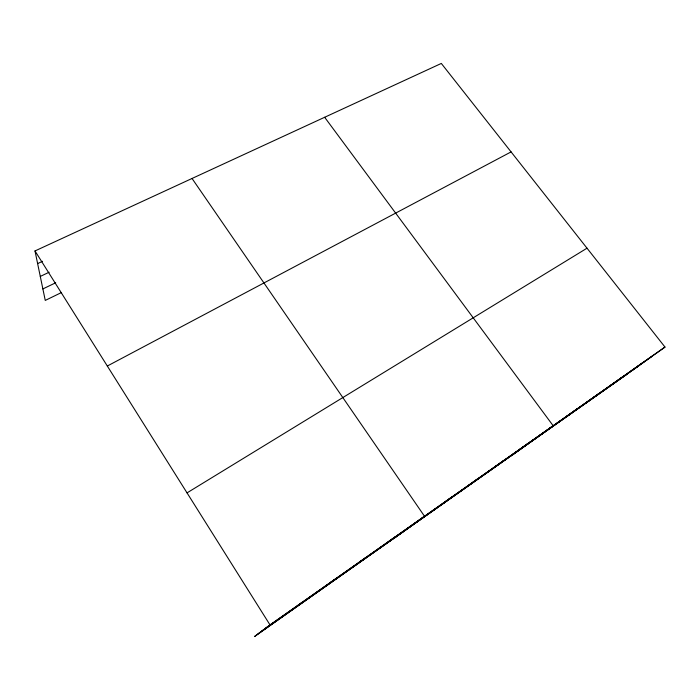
<?xml version="1.0" encoding="UTF-8"?>
<svg xmlns="http://www.w3.org/2000/svg" width="700" height="700" viewBox="0 0 700 700"><rect width="100%" height="100%" fill="white"/><g stroke="black" fill="none" stroke-linecap="round" stroke-linejoin="round"><path stroke-width="1.05" d="M665 347.078L270.007 624.916L254.502 636.562L665 347.078L441.315 63.438L35 250.941L45.255 300.414L61.565 292.495M298.069 605.369L302.951 601.746M329.105 583.529L334.819 579.329M359.188 562.371L365.671 557.629M388.342 541.861L395.553 536.611M393.706 538.597L424.506 516.25L192.036 178.474M443.257 503.23L451.762 497.07M469.14 485.021L478.222 478.459M494.305 467.32L503.921 460.381M518.761 450.109L528.894 442.82M511.534 455.674L553.166 425.749L324.651 117.276M565.714 417.078L576.765 409.141M588.254 401.223L599.725 392.998M610.207 385.779L622.064 377.283M631.593 370.738L643.816 361.979M266.017 627.918L652.426 356.072M261.984 630.945L639.59 365.26M258.072 633.885L627.016 374.264M187.031 492.879L587.011 248.194M107.319 366.021L511.079 151.9M42.875 288.925L55.694 282.774M40.285 276.43L49.131 272.23M37.625 263.594L42.525 261.293M35 250.941L270.007 624.916"/></g></svg>
